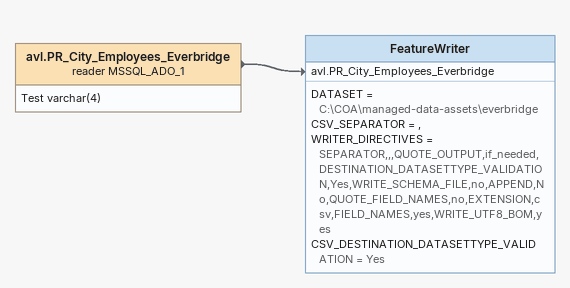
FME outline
avl.PR_City_Employees_Everbridge (reader MSSQL_ADO_1)
    attributes: Test varchar(4)
    -> FeatureWriter [avl.PR_City_Employees_Everbridge]
FeatureWriter
    DATASET = C:\COA\managed-data-assets\everbridge
    CSV_SEPARATOR = ,
    WRITER_DIRECTIVES = SEPARATOR,,,QUOTE_OUTPUT,if_needed,DESTINATION_DATASETTYPE_VALIDATION,Yes,WRITE_SCHEMA_FILE,no,APPEND,No,QUOTE_FIELD_NAMES,no,EXTENSION,csv,FIELD_NAMES,yes,WRITE_UTF8_BOM,yes
    CSV_DESTINATION_DATASETTYPE_VALIDATION = Yes
